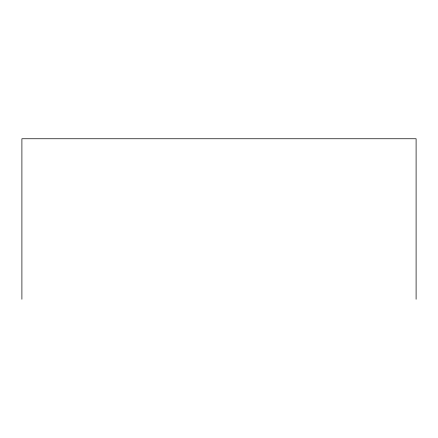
<?xml version="1.0" encoding="UTF-8"?>
<svg xmlns="http://www.w3.org/2000/svg" width="438" height="438" viewBox="0 0 438 438"><rect width="100%" height="100%" fill="white"/><g stroke="black" fill="none" stroke-linecap="round" stroke-linejoin="round"><path stroke-width="0.66" d="M416.1 299.247L416.1 138.753L21.9 138.753L21.9 299.247"/></g></svg>
